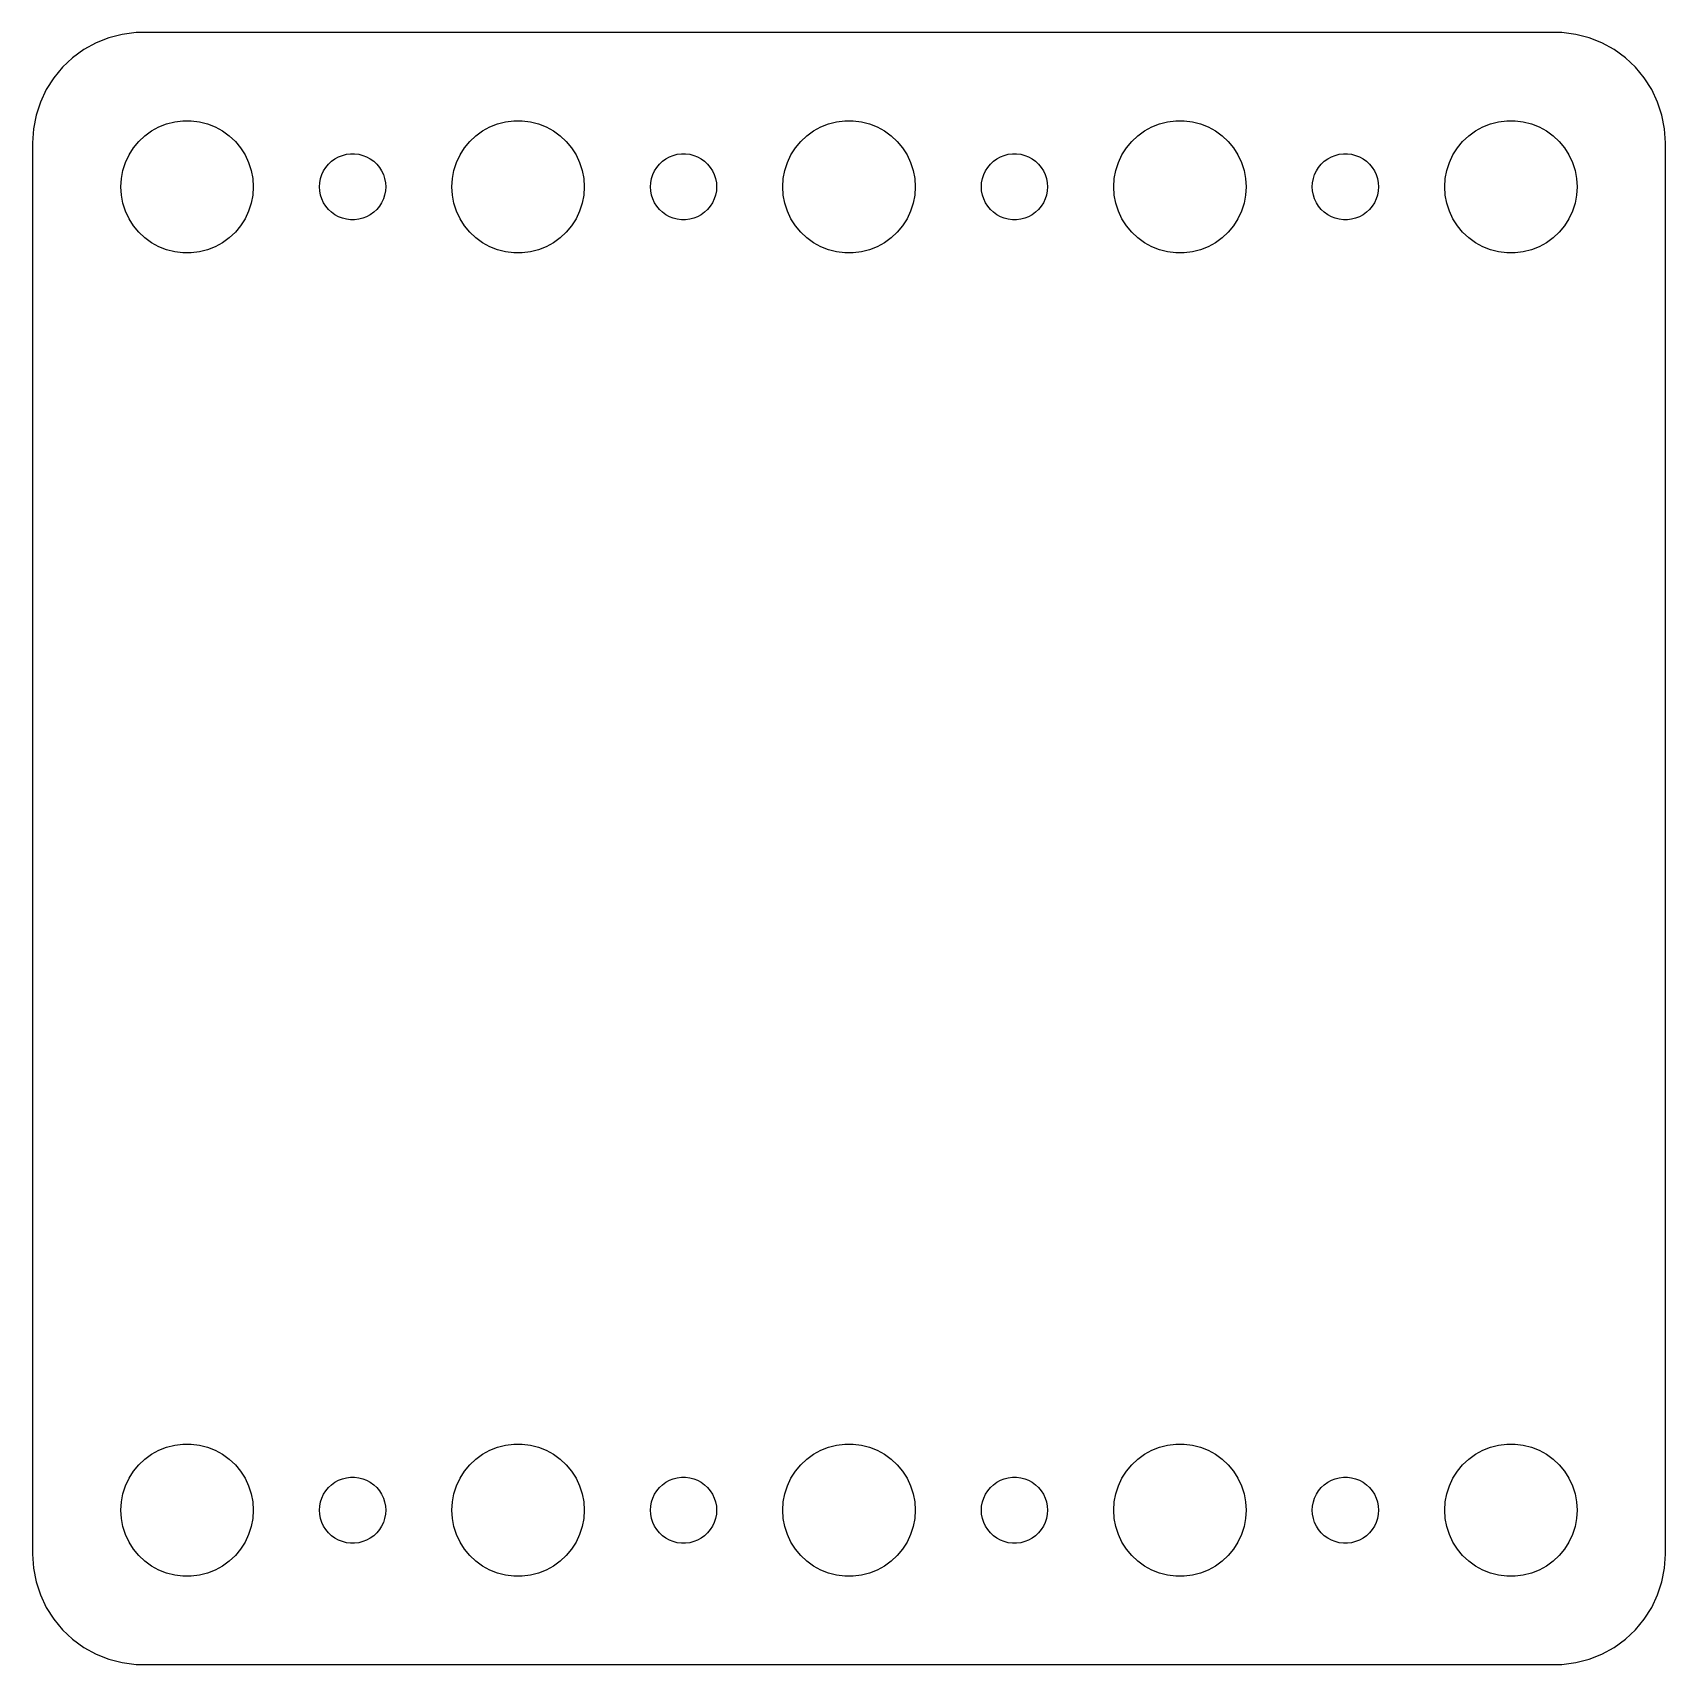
# Model space of a CAD drawing. Header units: metres. Extents: x -37 to 127, y -37 to 121.
# Drawn here: x -37 to 37, y -37 to 37 of the extents above; entities that cross this region are included whole.
import ezdxf

# ---------------------------------------------------------------- set-up
doc = ezdxf.new("R2010")
doc.units = ezdxf.units.M

msp = doc.modelspace()

# ---------------------------------------------------------------- linework, layer by layer
for p, q in [((-34.1289, 36.5241), (-34.6791, 36.2216)), ((-33.5451, 36.7553), (-34.1289, 36.5241)), ((-32.9369, 36.9114), (-33.5451, 36.7553)), ((-32.3139, 36.9901), (-32.9369, 36.9114)), ((32.3139, 36.9901), (-32.3139, 36.9901)), ((32.9369, 36.9114), (32.3139, 36.9901)), ((33.5451, 36.7553), (32.9369, 36.9114)), ((34.1289, 36.5241), (33.5451, 36.7553)), ((34.6791, 36.2216), (34.1289, 36.5241)), ((-35.1871, 35.8526), (-35.6448, 35.4227)), ((-34.6791, 36.2216), (-35.1871, 35.8526)), ((35.1871, 35.8526), (34.6791, 36.2216)), ((35.6448, 35.4227), (35.1871, 35.8526)), ((-36.0451, 34.9389), (-36.3815, 34.4088)), ((-35.6448, 35.4227), (-36.0451, 34.9389)), ((36.0451, 34.9389), (35.6448, 35.4227)), ((36.3815, 34.4088), (36.0451, 34.9389)), ((-36.3815, 34.4088), (-36.6489, 33.8406)), ((36.6489, 33.8406), (36.3815, 34.4088)), ((-36.6489, 33.8406), (-36.8429, 33.2434)), ((36.8429, 33.2434), (36.6489, 33.8406)), ((-36.9606, 32.6267), (-37, 32)), ((-36.8429, 33.2434), (-36.9606, 32.6267)), ((-31.6075, 32.533), (-31.2773, 32.7145)), ((-31.2773, 32.7145), (-30.927, 32.8532)), ((-30.927, 32.8532), (-30.5621, 32.9469)), ((-30.5621, 32.9469), (-30.1884, 32.9941)), ((-30.1884, 32.9941), (-29.8116, 32.9941)), ((-29.8116, 32.9941), (-29.4379, 32.9469)), ((-29.4379, 32.9469), (-29.0729, 32.8532)), ((-29.0729, 32.8532), (-28.7227, 32.7145)), ((-28.7227, 32.7145), (-28.3925, 32.533)), ((-16.6075, 32.533), (-16.2773, 32.7145)), ((-16.2773, 32.7145), (-15.927, 32.8532)), ((-15.927, 32.8532), (-15.5621, 32.9469)), ((-15.5621, 32.9469), (-15.1884, 32.9941)), ((-15.1884, 32.9941), (-14.8116, 32.9941)), ((-14.8116, 32.9941), (-14.4379, 32.9469)), ((-14.4379, 32.9469), (-14.0729, 32.8532)), ((-14.0729, 32.8532), (-13.7227, 32.7145)), ((-13.7227, 32.7145), (-13.3925, 32.533)), ((-1.60747, 32.533), (-1.27733, 32.7145)), ((-1.27733, 32.7145), (-0.92705, 32.8532)), ((-0.92705, 32.8532), (-0.56213, 32.9469)), ((-0.56213, 32.9469), (-0.18837, 32.9941)), ((-0.18837, 32.9941), (0.18837, 32.9941)), ((0.18837, 32.9941), (0.56213, 32.9469)), ((0.56213, 32.9469), (0.92705, 32.8532)), ((0.92705, 32.8532), (1.27733, 32.7145)), ((1.27733, 32.7145), (1.60747, 32.533)), ((13.3925, 32.533), (13.7227, 32.7145)), ((13.7227, 32.7145), (14.0729, 32.8532)), ((14.0729, 32.8532), (14.4379, 32.9469)), ((14.4379, 32.9469), (14.8116, 32.9941)), ((14.8116, 32.9941), (15.1884, 32.9941)), ((15.1884, 32.9941), (15.5621, 32.9469)), ((15.5621, 32.9469), (15.927, 32.8532)), ((15.927, 32.8532), (16.2773, 32.7145)), ((16.2773, 32.7145), (16.6075, 32.533)), ((28.3925, 32.533), (28.7227, 32.7145)), ((28.7227, 32.7145), (29.0729, 32.8532)), ((29.0729, 32.8532), (29.4379, 32.9469)), ((29.4379, 32.9469), (29.8116, 32.9941)), ((29.8116, 32.9941), (30.1884, 32.9941)), ((30.1884, 32.9941), (30.5621, 32.9469)), ((30.5621, 32.9469), (30.927, 32.8532)), ((30.927, 32.8532), (31.2773, 32.7145)), ((31.2773, 32.7145), (31.6075, 32.533)), ((36.9606, 32.6267), (36.8429, 33.2434)), ((37, 32), (36.9606, 32.6267)), ((-37, 32), (-37, -32)), ((-32.427, 31.7634), (-32.1869, 32.0536)), ((-32.1869, 32.0536), (-31.9123, 32.3115)), ((-31.9123, 32.3115), (-31.6075, 32.533)), ((-28.3925, 32.533), (-28.0877, 32.3115)), ((-28.0877, 32.3115), (-27.8131, 32.0536)), ((-27.8131, 32.0536), (-27.5729, 31.7634)), ((-17.427, 31.7634), (-17.1869, 32.0536)), ((-17.1869, 32.0536), (-16.9123, 32.3115)), ((-16.9123, 32.3115), (-16.6075, 32.533)), ((-13.3925, 32.533), (-13.0877, 32.3115)), ((-13.0877, 32.3115), (-12.8131, 32.0536)), ((-12.8131, 32.0536), (-12.5729, 31.7634)), ((-2.42705, 31.7634), (-2.1869, 32.0536)), ((-2.1869, 32.0536), (-1.91226, 32.3115)), ((-1.91226, 32.3115), (-1.60747, 32.533)), ((1.60747, 32.533), (1.91226, 32.3115)), ((1.91226, 32.3115), (2.1869, 32.0536)), ((2.1869, 32.0536), (2.42705, 31.7634)), ((12.5729, 31.7634), (12.8131, 32.0536)), ((12.8131, 32.0536), (13.0877, 32.3115)), ((13.0877, 32.3115), (13.3925, 32.533)), ((16.6075, 32.533), (16.9123, 32.3115)), ((16.9123, 32.3115), (17.1869, 32.0536)), ((17.1869, 32.0536), (17.427, 31.7634)), ((27.5729, 31.7634), (27.8131, 32.0536)), ((27.8131, 32.0536), (28.0877, 32.3115)), ((28.0877, 32.3115), (28.3925, 32.533)), ((31.6075, 32.533), (31.9123, 32.3115)), ((31.9123, 32.3115), (32.1869, 32.0536)), ((32.1869, 32.0536), (32.427, 31.7634)), ((37, -32), (37, 32)), ((-32.9057, 30.7461), (-32.7893, 31.1044)), ((-32.7893, 31.1044), (-32.6289, 31.4453)), ((-32.6289, 31.4453), (-32.427, 31.7634)), ((-27.5729, 31.7634), (-27.3711, 31.4453)), ((-27.3711, 31.4453), (-27.2107, 31.1044)), ((-27.2107, 31.1044), (-27.0942, 30.7461)), ((-23.5934, 31.0268), (-23.4561, 31.1558)), ((-23.4561, 31.1558), (-23.3037, 31.2665)), ((-23.3037, 31.2665), (-23.1387, 31.3572)), ((-23.1387, 31.3572), (-22.9635, 31.4266)), ((-22.9635, 31.4266), (-22.7811, 31.4734)), ((-22.7811, 31.4734), (-22.5942, 31.497)), ((-22.5942, 31.497), (-22.4058, 31.497)), ((-22.4058, 31.497), (-22.2189, 31.4734)), ((-22.2189, 31.4734), (-22.0365, 31.4266)), ((-22.0365, 31.4266), (-21.8613, 31.3572)), ((-21.8613, 31.3572), (-21.6963, 31.2665)), ((-21.6963, 31.2665), (-21.5439, 31.1558)), ((-21.5439, 31.1558), (-21.4065, 31.0268)), ((-17.9057, 30.7461), (-17.7893, 31.1044)), ((-17.7893, 31.1044), (-17.6289, 31.4453)), ((-17.6289, 31.4453), (-17.427, 31.7634)), ((-12.5729, 31.7634), (-12.3711, 31.4453)), ((-12.3711, 31.4453), (-12.2107, 31.1044)), ((-12.2107, 31.1044), (-12.0942, 30.7461)), ((-8.59344, 31.0268), (-8.45613, 31.1558)), ((-8.45613, 31.1558), (-8.30373, 31.2665)), ((-8.30373, 31.2665), (-8.13866, 31.3572)), ((-8.13866, 31.3572), (-7.96352, 31.4266)), ((-7.96352, 31.4266), (-7.78107, 31.4734)), ((-7.78107, 31.4734), (-7.59418, 31.497)), ((-7.59418, 31.497), (-7.40581, 31.497)), ((-7.40581, 31.497), (-7.21892, 31.4734)), ((-7.21892, 31.4734), (-7.03647, 31.4266)), ((-7.03647, 31.4266), (-6.86133, 31.3572)), ((-6.86133, 31.3572), (-6.69626, 31.2665)), ((-6.69626, 31.2665), (-6.54385, 31.1558)), ((-6.54385, 31.1558), (-6.40654, 31.0268)), ((-2.90575, 30.7461), (-2.78932, 31.1044)), ((-2.78932, 31.1044), (-2.62891, 31.4453)), ((-2.62891, 31.4453), (-2.42705, 31.7634)), ((2.42705, 31.7634), (2.62891, 31.4453)), ((2.62891, 31.4453), (2.78932, 31.1044)), ((2.78932, 31.1044), (2.90575, 30.7461)), ((6.40654, 31.0268), (6.54385, 31.1558)), ((6.54385, 31.1558), (6.69626, 31.2665)), ((6.69626, 31.2665), (6.86133, 31.3572)), ((6.86133, 31.3572), (7.03647, 31.4266)), ((7.03647, 31.4266), (7.21892, 31.4734)), ((7.21892, 31.4734), (7.40581, 31.497)), ((7.40581, 31.497), (7.59418, 31.497)), ((7.59418, 31.497), (7.78107, 31.4734)), ((7.78107, 31.4734), (7.96352, 31.4266)), ((7.96352, 31.4266), (8.13866, 31.3572)), ((8.13866, 31.3572), (8.30373, 31.2665)), ((8.30373, 31.2665), (8.45613, 31.1558)), ((8.45613, 31.1558), (8.59344, 31.0268)), ((12.0942, 30.7461), (12.2107, 31.1044)), ((12.2107, 31.1044), (12.3711, 31.4453)), ((12.3711, 31.4453), (12.5729, 31.7634)), ((17.427, 31.7634), (17.6289, 31.4453)), ((17.6289, 31.4453), (17.7893, 31.1044)), ((17.7893, 31.1044), (17.9057, 30.7461)), ((21.4065, 31.0268), (21.5439, 31.1558)), ((21.5439, 31.1558), (21.6963, 31.2665)), ((21.6963, 31.2665), (21.8613, 31.3572)), ((21.8613, 31.3572), (22.0365, 31.4266)), ((22.0365, 31.4266), (22.2189, 31.4734)), ((22.2189, 31.4734), (22.4058, 31.497)), ((22.4058, 31.497), (22.5942, 31.497)), ((22.5942, 31.497), (22.7811, 31.4734)), ((22.7811, 31.4734), (22.9635, 31.4266)), ((22.9635, 31.4266), (23.1387, 31.3572)), ((23.1387, 31.3572), (23.3037, 31.2665)), ((23.3037, 31.2665), (23.4561, 31.1558)), ((23.4561, 31.1558), (23.5934, 31.0268)), ((27.0942, 30.7461), (27.2107, 31.1044)), ((27.2107, 31.1044), (27.3711, 31.4453)), ((27.3711, 31.4453), (27.5729, 31.7634)), ((32.427, 31.7634), (32.6289, 31.4453)), ((32.6289, 31.4453), (32.7893, 31.1044)), ((32.7893, 31.1044), (32.9057, 30.7461)), ((-33, 30), (-32.9763, 30.376)), ((-32.9763, 30.376), (-32.9057, 30.7461)), ((-27.0942, 30.7461), (-27.0237, 30.376)), ((-27.0237, 30.376), (-27, 30)), ((-23.9882, 30.188), (-23.9529, 30.373)), ((-23.9529, 30.373), (-23.8947, 30.5522)), ((-23.8947, 30.5522), (-23.8145, 30.7226)), ((-23.8145, 30.7226), (-23.7135, 30.8817)), ((-23.7135, 30.8817), (-23.5934, 31.0268)), ((-21.4065, 31.0268), (-21.2865, 30.8817)), ((-21.2865, 30.8817), (-21.1855, 30.7226)), ((-21.1855, 30.7226), (-21.1053, 30.5522)), ((-21.1053, 30.5522), (-21.0471, 30.373)), ((-21.0471, 30.373), (-21.0118, 30.188)), ((-18, 30), (-17.9763, 30.376)), ((-17.9763, 30.376), (-17.9057, 30.7461)), ((-12.0942, 30.7461), (-12.0237, 30.376)), ((-12.0237, 30.376), (-12, 30)), ((-8.98816, 30.188), (-8.95287, 30.373)), ((-8.95287, 30.373), (-8.89465, 30.5522)), ((-8.89465, 30.5522), (-8.81445, 30.7226)), ((-8.81445, 30.7226), (-8.71352, 30.8817)), ((-8.71352, 30.8817), (-8.59344, 31.0268)), ((-6.40654, 31.0268), (-6.28647, 30.8817)), ((-6.28647, 30.8817), (-6.18553, 30.7226)), ((-6.18553, 30.7226), (-6.10533, 30.5522)), ((-6.10533, 30.5522), (-6.04712, 30.373)), ((-6.04712, 30.373), (-6.01183, 30.188)), ((-3, 30), (-2.97633, 30.376)), ((-2.97633, 30.376), (-2.90575, 30.7461)), ((2.90575, 30.7461), (2.97633, 30.376)), ((2.97633, 30.376), (3, 30)), ((6.01183, 30.188), (6.04712, 30.373)), ((6.04712, 30.373), (6.10533, 30.5522)), ((6.10533, 30.5522), (6.18553, 30.7226)), ((6.18553, 30.7226), (6.28647, 30.8817)), ((6.28647, 30.8817), (6.40654, 31.0268)), ((8.59344, 31.0268), (8.71352, 30.8817)), ((8.71352, 30.8817), (8.81445, 30.7226)), ((8.81445, 30.7226), (8.89465, 30.5522)), ((8.89465, 30.5522), (8.95287, 30.373)), ((8.95287, 30.373), (8.98816, 30.188)), ((12, 30), (12.0237, 30.376)), ((12.0237, 30.376), (12.0942, 30.7461)), ((17.9057, 30.7461), (17.9763, 30.376)), ((17.9763, 30.376), (18, 30)), ((21.0118, 30.188), (21.0471, 30.373)), ((21.0471, 30.373), (21.1053, 30.5522)), ((21.1053, 30.5522), (21.1855, 30.7226)), ((21.1855, 30.7226), (21.2865, 30.8817)), ((21.2865, 30.8817), (21.4065, 31.0268)), ((23.5934, 31.0268), (23.7135, 30.8817)), ((23.7135, 30.8817), (23.8145, 30.7226)), ((23.8145, 30.7226), (23.8947, 30.5522)), ((23.8947, 30.5522), (23.9529, 30.373)), ((23.9529, 30.373), (23.9882, 30.188)), ((27, 30), (27.0237, 30.376)), ((27.0237, 30.376), (27.0942, 30.7461)), ((32.9057, 30.7461), (32.9763, 30.376)), ((32.9763, 30.376), (33, 30)), ((-32.9763, 29.624), (-33, 30)), ((-32.9057, 29.2539), (-32.9763, 29.624)), ((-27.0237, 29.624), (-27.0942, 29.2539)), ((-27, 30), (-27.0237, 29.624)), ((-24, 30), (-23.9882, 30.188)), ((-23.9882, 29.812), (-24, 30)), ((-23.9529, 29.627), (-23.9882, 29.812)), ((-23.8947, 29.4478), (-23.9529, 29.627)), ((-21.0471, 29.627), (-21.1053, 29.4478)), ((-21.0118, 29.812), (-21.0471, 29.627)), ((-21.0118, 30.188), (-21, 30)), ((-21, 30), (-21.0118, 29.812)), ((-17.9763, 29.624), (-18, 30)), ((-17.9057, 29.2539), (-17.9763, 29.624)), ((-12.0237, 29.624), (-12.0942, 29.2539)), ((-12, 30), (-12.0237, 29.624)), ((-9, 30), (-8.98816, 30.188)), ((-8.98816, 29.812), (-9, 30)), ((-8.95287, 29.627), (-8.98816, 29.812)), ((-8.89465, 29.4478), (-8.95287, 29.627)), ((-6.04712, 29.627), (-6.10533, 29.4478)), ((-6.01183, 29.812), (-6.04712, 29.627)), ((-6.01183, 30.188), (-6, 30)), ((-6, 30), (-6.01183, 29.812)), ((-2.97633, 29.624), (-3, 30)), ((-2.90575, 29.2539), (-2.97633, 29.624)), ((2.97633, 29.624), (2.90575, 29.2539)), ((3, 30), (2.97633, 29.624)), ((6, 30), (6.01183, 30.188)), ((6.01183, 29.812), (6, 30)), ((6.04712, 29.627), (6.01183, 29.812)), ((6.10533, 29.4478), (6.04712, 29.627)), ((8.95287, 29.627), (8.89465, 29.4478)), ((8.98816, 29.812), (8.95287, 29.627)), ((8.98816, 30.188), (9, 30)), ((9, 30), (8.98816, 29.812)), ((12.0237, 29.624), (12, 30)), ((12.0942, 29.2539), (12.0237, 29.624)), ((17.9763, 29.624), (17.9057, 29.2539)), ((18, 30), (17.9763, 29.624)), ((21, 30), (21.0118, 30.188)), ((21.0118, 29.812), (21, 30)), ((21.0471, 29.627), (21.0118, 29.812)), ((21.1053, 29.4478), (21.0471, 29.627)), ((23.9529, 29.627), (23.8947, 29.4478)), ((23.9882, 29.812), (23.9529, 29.627)), ((23.9882, 30.188), (24, 30)), ((24, 30), (23.9882, 29.812)), ((27.0237, 29.624), (27, 30)), ((27.0942, 29.2539), (27.0237, 29.624)), ((32.9763, 29.624), (32.9057, 29.2539)), ((33, 30), (32.9763, 29.624)), ((-32.7893, 28.8956), (-32.9057, 29.2539)), ((-32.6289, 28.5547), (-32.7893, 28.8956)), ((-27.2107, 28.8956), (-27.3711, 28.5547)), ((-27.0942, 29.2539), (-27.2107, 28.8956)), ((-23.8145, 29.2774), (-23.8947, 29.4478)), ((-23.7135, 29.1183), (-23.8145, 29.2774)), ((-23.5934, 28.9732), (-23.7135, 29.1183)), ((-23.4561, 28.8442), (-23.5934, 28.9732)), ((-21.4065, 28.9732), (-21.5439, 28.8442)), ((-21.2865, 29.1183), (-21.4065, 28.9732)), ((-21.1855, 29.2774), (-21.2865, 29.1183)), ((-21.1053, 29.4478), (-21.1855, 29.2774)), ((-17.7893, 28.8956), (-17.9057, 29.2539)), ((-17.6289, 28.5547), (-17.7893, 28.8956)), ((-12.2107, 28.8956), (-12.3711, 28.5547)), ((-12.0942, 29.2539), (-12.2107, 28.8956)), ((-8.81445, 29.2774), (-8.89465, 29.4478)), ((-8.71352, 29.1183), (-8.81445, 29.2774)), ((-8.59344, 28.9732), (-8.71352, 29.1183)), ((-8.45613, 28.8442), (-8.59344, 28.9732)), ((-6.40654, 28.9732), (-6.54385, 28.8442)), ((-6.28647, 29.1183), (-6.40654, 28.9732)), ((-6.18553, 29.2774), (-6.28647, 29.1183)), ((-6.10533, 29.4478), (-6.18553, 29.2774)), ((-2.78932, 28.8956), (-2.90575, 29.2539)), ((-2.62891, 28.5547), (-2.78932, 28.8956)), ((2.78932, 28.8956), (2.62891, 28.5547)), ((2.90575, 29.2539), (2.78932, 28.8956)), ((6.18553, 29.2774), (6.10533, 29.4478)), ((6.28647, 29.1183), (6.18553, 29.2774)), ((6.40654, 28.9732), (6.28647, 29.1183)), ((6.54385, 28.8442), (6.40654, 28.9732)), ((8.59344, 28.9732), (8.45613, 28.8442)), ((8.71352, 29.1183), (8.59344, 28.9732)), ((8.81445, 29.2774), (8.71352, 29.1183)), ((8.89465, 29.4478), (8.81445, 29.2774)), ((12.2107, 28.8956), (12.0942, 29.2539)), ((12.3711, 28.5547), (12.2107, 28.8956)), ((17.7893, 28.8956), (17.6289, 28.5547)), ((17.9057, 29.2539), (17.7893, 28.8956)), ((21.1855, 29.2774), (21.1053, 29.4478)), ((21.2865, 29.1183), (21.1855, 29.2774)), ((21.4065, 28.9732), (21.2865, 29.1183)), ((21.5439, 28.8442), (21.4065, 28.9732)), ((23.5934, 28.9732), (23.4561, 28.8442)), ((23.7135, 29.1183), (23.5934, 28.9732)), ((23.8145, 29.2774), (23.7135, 29.1183)), ((23.8947, 29.4478), (23.8145, 29.2774)), ((27.2107, 28.8956), (27.0942, 29.2539)), ((27.3711, 28.5547), (27.2107, 28.8956)), ((32.7893, 28.8956), (32.6289, 28.5547)), ((32.9057, 29.2539), (32.7893, 28.8956)), ((-32.427, 28.2366), (-32.6289, 28.5547)), ((-32.1869, 27.9464), (-32.427, 28.2366)), ((-27.5729, 28.2366), (-27.8131, 27.9464)), ((-27.3711, 28.5547), (-27.5729, 28.2366)), ((-23.3037, 28.7335), (-23.4561, 28.8442)), ((-23.1387, 28.6427), (-23.3037, 28.7335)), ((-22.9635, 28.5734), (-23.1387, 28.6427)), ((-22.7811, 28.5266), (-22.9635, 28.5734)), ((-22.5942, 28.503), (-22.7811, 28.5266)), ((-22.4058, 28.503), (-22.5942, 28.503)), ((-22.2189, 28.5266), (-22.4058, 28.503)), ((-22.0365, 28.5734), (-22.2189, 28.5266)), ((-21.8613, 28.6427), (-22.0365, 28.5734)), ((-21.6963, 28.7335), (-21.8613, 28.6427)), ((-21.5439, 28.8442), (-21.6963, 28.7335)), ((-17.427, 28.2366), (-17.6289, 28.5547)), ((-17.1869, 27.9464), (-17.427, 28.2366)), ((-12.5729, 28.2366), (-12.8131, 27.9464)), ((-12.3711, 28.5547), (-12.5729, 28.2366)), ((-8.30373, 28.7335), (-8.45613, 28.8442)), ((-8.13866, 28.6427), (-8.30373, 28.7335)), ((-7.96352, 28.5734), (-8.13866, 28.6427)), ((-7.78107, 28.5266), (-7.96352, 28.5734)), ((-7.59418, 28.503), (-7.78107, 28.5266)), ((-7.40581, 28.503), (-7.59418, 28.503)), ((-7.21892, 28.5266), (-7.40581, 28.503)), ((-7.03647, 28.5734), (-7.21892, 28.5266)), ((-6.86133, 28.6427), (-7.03647, 28.5734)), ((-6.69626, 28.7335), (-6.86133, 28.6427)), ((-6.54385, 28.8442), (-6.69626, 28.7335)), ((-2.42705, 28.2366), (-2.62891, 28.5547)), ((-2.1869, 27.9464), (-2.42705, 28.2366)), ((2.42705, 28.2366), (2.1869, 27.9464)), ((2.62891, 28.5547), (2.42705, 28.2366)), ((6.69626, 28.7335), (6.54385, 28.8442)), ((6.86133, 28.6427), (6.69626, 28.7335)), ((7.03647, 28.5734), (6.86133, 28.6427)), ((7.21892, 28.5266), (7.03647, 28.5734)), ((7.40581, 28.503), (7.21892, 28.5266)), ((7.59418, 28.503), (7.40581, 28.503)), ((7.78107, 28.5266), (7.59418, 28.503)), ((7.96352, 28.5734), (7.78107, 28.5266)), ((8.13866, 28.6427), (7.96352, 28.5734)), ((8.30373, 28.7335), (8.13866, 28.6427)), ((8.45613, 28.8442), (8.30373, 28.7335)), ((12.5729, 28.2366), (12.3711, 28.5547)), ((12.8131, 27.9464), (12.5729, 28.2366)), ((17.427, 28.2366), (17.1869, 27.9464)), ((17.6289, 28.5547), (17.427, 28.2366)), ((21.6963, 28.7335), (21.5439, 28.8442)), ((21.8613, 28.6427), (21.6963, 28.7335)), ((22.0365, 28.5734), (21.8613, 28.6427)), ((22.2189, 28.5266), (22.0365, 28.5734)), ((22.4058, 28.503), (22.2189, 28.5266)), ((22.5942, 28.503), (22.4058, 28.503)), ((22.7811, 28.5266), (22.5942, 28.503)), ((22.9635, 28.5734), (22.7811, 28.5266)), ((23.1387, 28.6427), (22.9635, 28.5734)), ((23.3037, 28.7335), (23.1387, 28.6427)), ((23.4561, 28.8442), (23.3037, 28.7335)), ((27.5729, 28.2366), (27.3711, 28.5547)), ((27.8131, 27.9464), (27.5729, 28.2366)), ((32.427, 28.2366), (32.1869, 27.9464)), ((32.6289, 28.5547), (32.427, 28.2366)), ((-31.9123, 27.6884), (-32.1869, 27.9464)), ((-31.6075, 27.467), (-31.9123, 27.6884)), ((-31.2773, 27.2855), (-31.6075, 27.467)), ((-28.3925, 27.467), (-28.7227, 27.2855)), ((-28.0877, 27.6884), (-28.3925, 27.467)), ((-27.8131, 27.9464), (-28.0877, 27.6884)), ((-16.9123, 27.6884), (-17.1869, 27.9464)), ((-16.6075, 27.467), (-16.9123, 27.6884)), ((-16.2773, 27.2855), (-16.6075, 27.467)), ((-13.3925, 27.467), (-13.7227, 27.2855)), ((-13.0877, 27.6884), (-13.3925, 27.467)), ((-12.8131, 27.9464), (-13.0877, 27.6884)), ((-1.91226, 27.6884), (-2.1869, 27.9464)), ((-1.60747, 27.467), (-1.91226, 27.6884)), ((-1.27733, 27.2855), (-1.60747, 27.467)), ((1.60747, 27.467), (1.27733, 27.2855)), ((1.91226, 27.6884), (1.60747, 27.467)), ((2.1869, 27.9464), (1.91226, 27.6884)), ((13.0877, 27.6884), (12.8131, 27.9464)), ((13.3925, 27.467), (13.0877, 27.6884)), ((13.7227, 27.2855), (13.3925, 27.467)), ((16.6075, 27.467), (16.2773, 27.2855)), ((16.9123, 27.6884), (16.6075, 27.467)), ((17.1869, 27.9464), (16.9123, 27.6884)), ((28.0877, 27.6884), (27.8131, 27.9464)), ((28.3925, 27.467), (28.0877, 27.6884)), ((28.7227, 27.2855), (28.3925, 27.467)), ((31.6075, 27.467), (31.2773, 27.2855)), ((31.9123, 27.6884), (31.6075, 27.467)), ((32.1869, 27.9464), (31.9123, 27.6884)), ((-30.927, 27.1468), (-31.2773, 27.2855)), ((-30.5621, 27.0531), (-30.927, 27.1468)), ((-30.1884, 27.0059), (-30.5621, 27.0531)), ((-29.8116, 27.0059), (-30.1884, 27.0059)), ((-29.4379, 27.0531), (-29.8116, 27.0059)), ((-29.0729, 27.1468), (-29.4379, 27.0531)), ((-28.7227, 27.2855), (-29.0729, 27.1468)), ((-15.927, 27.1468), (-16.2773, 27.2855)), ((-15.5621, 27.0531), (-15.927, 27.1468)), ((-15.1884, 27.0059), (-15.5621, 27.0531)), ((-14.8116, 27.0059), (-15.1884, 27.0059)), ((-14.4379, 27.0531), (-14.8116, 27.0059)), ((-14.0729, 27.1468), (-14.4379, 27.0531)), ((-13.7227, 27.2855), (-14.0729, 27.1468)), ((-0.92705, 27.1468), (-1.27733, 27.2855)), ((-0.56213, 27.0531), (-0.92705, 27.1468)), ((-0.18837, 27.0059), (-0.56213, 27.0531)), ((0.18837, 27.0059), (-0.18837, 27.0059)), ((0.56213, 27.0531), (0.18837, 27.0059)), ((0.92705, 27.1468), (0.56213, 27.0531)), ((1.27733, 27.2855), (0.92705, 27.1468)), ((14.0729, 27.1468), (13.7227, 27.2855)), ((14.4379, 27.0531), (14.0729, 27.1468)), ((14.8116, 27.0059), (14.4379, 27.0531)), ((15.1884, 27.0059), (14.8116, 27.0059)), ((15.5621, 27.0531), (15.1884, 27.0059)), ((15.927, 27.1468), (15.5621, 27.0531)), ((16.2773, 27.2855), (15.927, 27.1468)), ((29.0729, 27.1468), (28.7227, 27.2855)), ((29.4379, 27.0531), (29.0729, 27.1468)), ((29.8116, 27.0059), (29.4379, 27.0531)), ((30.1884, 27.0059), (29.8116, 27.0059)), ((30.5621, 27.0531), (30.1884, 27.0059)), ((30.927, 27.1468), (30.5621, 27.0531)), ((31.2773, 27.2855), (30.927, 27.1468)), ((-31.6075, -27.467), (-31.2773, -27.2855)), ((-31.2773, -27.2855), (-30.927, -27.1468)), ((-30.927, -27.1468), (-30.5621, -27.0531)), ((-30.5621, -27.0531), (-30.1884, -27.0059)), ((-30.1884, -27.0059), (-29.8116, -27.0059)), ((-29.8116, -27.0059), (-29.4379, -27.0531)), ((-29.4379, -27.0531), (-29.0729, -27.1468)), ((-29.0729, -27.1468), (-28.7227, -27.2855)), ((-28.7227, -27.2855), (-28.3925, -27.467)), ((-16.6075, -27.467), (-16.2773, -27.2855)), ((-16.2773, -27.2855), (-15.927, -27.1468)), ((-15.927, -27.1468), (-15.5621, -27.0531)), ((-15.5621, -27.0531), (-15.1884, -27.0059)), ((-15.1884, -27.0059), (-14.8116, -27.0059)), ((-14.8116, -27.0059), (-14.4379, -27.0531)), ((-14.4379, -27.0531), (-14.0729, -27.1468)), ((-14.0729, -27.1468), (-13.7227, -27.2855)), ((-13.7227, -27.2855), (-13.3925, -27.467)), ((-1.60747, -27.467), (-1.27733, -27.2855)), ((-1.27733, -27.2855), (-0.92705, -27.1468)), ((-0.92705, -27.1468), (-0.56213, -27.0531)), ((-0.56213, -27.0531), (-0.18837, -27.0059)), ((-0.18837, -27.0059), (0.18837, -27.0059)), ((0.18837, -27.0059), (0.56213, -27.0531)), ((0.56213, -27.0531), (0.92705, -27.1468)), ((0.92705, -27.1468), (1.27733, -27.2855)), ((1.27733, -27.2855), (1.60747, -27.467)), ((13.3925, -27.467), (13.7227, -27.2855)), ((13.7227, -27.2855), (14.0729, -27.1468)), ((14.0729, -27.1468), (14.4379, -27.0531)), ((14.4379, -27.0531), (14.8116, -27.0059)), ((14.8116, -27.0059), (15.1884, -27.0059)), ((15.1884, -27.0059), (15.5621, -27.0531)), ((15.5621, -27.0531), (15.927, -27.1468)), ((15.927, -27.1468), (16.2773, -27.2855)), ((16.2773, -27.2855), (16.6075, -27.467)), ((28.3925, -27.467), (28.7227, -27.2855)), ((28.7227, -27.2855), (29.0729, -27.1468)), ((29.0729, -27.1468), (29.4379, -27.0531)), ((29.4379, -27.0531), (29.8116, -27.0059)), ((29.8116, -27.0059), (30.1884, -27.0059)), ((30.1884, -27.0059), (30.5621, -27.0531)), ((30.5621, -27.0531), (30.927, -27.1468)), ((30.927, -27.1468), (31.2773, -27.2855)), ((31.2773, -27.2855), (31.6075, -27.467)), ((-32.427, -28.2366), (-32.1869, -27.9464)), ((-32.1869, -27.9464), (-31.9123, -27.6884)), ((-31.9123, -27.6884), (-31.6075, -27.467)), ((-28.3925, -27.467), (-28.0877, -27.6884)), ((-28.0877, -27.6884), (-27.8131, -27.9464)), ((-27.8131, -27.9464), (-27.5729, -28.2366)), ((-17.427, -28.2366), (-17.1869, -27.9464)), ((-17.1869, -27.9464), (-16.9123, -27.6884)), ((-16.9123, -27.6884), (-16.6075, -27.467)), ((-13.3925, -27.467), (-13.0877, -27.6884)), ((-13.0877, -27.6884), (-12.8131, -27.9464)), ((-12.8131, -27.9464), (-12.5729, -28.2366)), ((-2.42705, -28.2366), (-2.1869, -27.9464)), ((-2.1869, -27.9464), (-1.91226, -27.6884)), ((-1.91226, -27.6884), (-1.60747, -27.467)), ((1.60747, -27.467), (1.91226, -27.6884)), ((1.91226, -27.6884), (2.1869, -27.9464)), ((2.1869, -27.9464), (2.42705, -28.2366)), ((12.5729, -28.2366), (12.8131, -27.9464)), ((12.8131, -27.9464), (13.0877, -27.6884)), ((13.0877, -27.6884), (13.3925, -27.467)), ((16.6075, -27.467), (16.9123, -27.6884)), ((16.9123, -27.6884), (17.1869, -27.9464)), ((17.1869, -27.9464), (17.427, -28.2366)), ((27.5729, -28.2366), (27.8131, -27.9464)), ((27.8131, -27.9464), (28.0877, -27.6884)), ((28.0877, -27.6884), (28.3925, -27.467)), ((31.6075, -27.467), (31.9123, -27.6884)), ((31.9123, -27.6884), (32.1869, -27.9464)), ((32.1869, -27.9464), (32.427, -28.2366)), ((-32.7893, -28.8956), (-32.6289, -28.5547)), ((-32.6289, -28.5547), (-32.427, -28.2366)), ((-27.5729, -28.2366), (-27.3711, -28.5547)), ((-27.3711, -28.5547), (-27.2107, -28.8956)), ((-23.5934, -28.9732), (-23.4561, -28.8442)), ((-23.4561, -28.8442), (-23.3037, -28.7335)), ((-23.3037, -28.7335), (-23.1387, -28.6427)), ((-23.1387, -28.6427), (-22.9635, -28.5734)), ((-22.9635, -28.5734), (-22.7811, -28.5266)), ((-22.7811, -28.5266), (-22.5942, -28.503)), ((-22.5942, -28.503), (-22.4058, -28.503)), ((-22.4058, -28.503), (-22.2189, -28.5266)), ((-22.2189, -28.5266), (-22.0365, -28.5734)), ((-22.0365, -28.5734), (-21.8613, -28.6427)), ((-21.8613, -28.6427), (-21.6963, -28.7335)), ((-21.6963, -28.7335), (-21.5439, -28.8442)), ((-21.5439, -28.8442), (-21.4065, -28.9732)), ((-17.7893, -28.8956), (-17.6289, -28.5547)), ((-17.6289, -28.5547), (-17.427, -28.2366)), ((-12.5729, -28.2366), (-12.3711, -28.5547)), ((-12.3711, -28.5547), (-12.2107, -28.8956)), ((-8.59344, -28.9732), (-8.45613, -28.8442)), ((-8.45613, -28.8442), (-8.30373, -28.7335)), ((-8.30373, -28.7335), (-8.13866, -28.6427)), ((-8.13866, -28.6427), (-7.96352, -28.5734)), ((-7.96352, -28.5734), (-7.78107, -28.5266)), ((-7.78107, -28.5266), (-7.59418, -28.503)), ((-7.59418, -28.503), (-7.40581, -28.503)), ((-7.40581, -28.503), (-7.21892, -28.5266)), ((-7.21892, -28.5266), (-7.03647, -28.5734)), ((-7.03647, -28.5734), (-6.86133, -28.6427)), ((-6.86133, -28.6427), (-6.69626, -28.7335)), ((-6.69626, -28.7335), (-6.54385, -28.8442)), ((-6.54385, -28.8442), (-6.40654, -28.9732)), ((-2.78932, -28.8956), (-2.62891, -28.5547)), ((-2.62891, -28.5547), (-2.42705, -28.2366)), ((2.42705, -28.2366), (2.62891, -28.5547)), ((2.62891, -28.5547), (2.78932, -28.8956)), ((6.40654, -28.9732), (6.54385, -28.8442)), ((6.54385, -28.8442), (6.69626, -28.7335)), ((6.69626, -28.7335), (6.86133, -28.6427)), ((6.86133, -28.6427), (7.03647, -28.5734)), ((7.03647, -28.5734), (7.21892, -28.5266)), ((7.21892, -28.5266), (7.40581, -28.503)), ((7.40581, -28.503), (7.59418, -28.503)), ((7.59418, -28.503), (7.78107, -28.5266)), ((7.78107, -28.5266), (7.96352, -28.5734)), ((7.96352, -28.5734), (8.13866, -28.6427)), ((8.13866, -28.6427), (8.30373, -28.7335)), ((8.30373, -28.7335), (8.45613, -28.8442)), ((8.45613, -28.8442), (8.59344, -28.9732)), ((12.2107, -28.8956), (12.3711, -28.5547)), ((12.3711, -28.5547), (12.5729, -28.2366)), ((17.427, -28.2366), (17.6289, -28.5547)), ((17.6289, -28.5547), (17.7893, -28.8956)), ((21.4065, -28.9732), (21.5439, -28.8442)), ((21.5439, -28.8442), (21.6963, -28.7335)), ((21.6963, -28.7335), (21.8613, -28.6427)), ((21.8613, -28.6427), (22.0365, -28.5734)), ((22.0365, -28.5734), (22.2189, -28.5266)), ((22.2189, -28.5266), (22.4058, -28.503)), ((22.4058, -28.503), (22.5942, -28.503)), ((22.5942, -28.503), (22.7811, -28.5266)), ((22.7811, -28.5266), (22.9635, -28.5734)), ((22.9635, -28.5734), (23.1387, -28.6427)), ((23.1387, -28.6427), (23.3037, -28.7335)), ((23.3037, -28.7335), (23.4561, -28.8442)), ((23.4561, -28.8442), (23.5934, -28.9732)), ((27.2107, -28.8956), (27.3711, -28.5547)), ((27.3711, -28.5547), (27.5729, -28.2366)), ((32.427, -28.2366), (32.6289, -28.5547)), ((32.6289, -28.5547), (32.7893, -28.8956)), ((-32.9763, -29.624), (-32.9057, -29.2539)), ((-32.9057, -29.2539), (-32.7893, -28.8956)), ((-27.2107, -28.8956), (-27.0942, -29.2539)), ((-27.0942, -29.2539), (-27.0237, -29.624)), ((-23.9529, -29.627), (-23.8947, -29.4478)), ((-23.8947, -29.4478), (-23.8145, -29.2774)), ((-23.8145, -29.2774), (-23.7135, -29.1183)), ((-23.7135, -29.1183), (-23.5934, -28.9732)), ((-21.4065, -28.9732), (-21.2865, -29.1183)), ((-21.2865, -29.1183), (-21.1855, -29.2774)), ((-21.1855, -29.2774), (-21.1053, -29.4478)), ((-21.1053, -29.4478), (-21.0471, -29.627)), ((-17.9763, -29.624), (-17.9057, -29.2539)), ((-17.9057, -29.2539), (-17.7893, -28.8956)), ((-12.2107, -28.8956), (-12.0942, -29.2539)), ((-12.0942, -29.2539), (-12.0237, -29.624)), ((-8.95287, -29.627), (-8.89465, -29.4478)), ((-8.89465, -29.4478), (-8.81445, -29.2774)), ((-8.81445, -29.2774), (-8.71352, -29.1183)), ((-8.71352, -29.1183), (-8.59344, -28.9732)), ((-6.40654, -28.9732), (-6.28647, -29.1183)), ((-6.28647, -29.1183), (-6.18553, -29.2774)), ((-6.18553, -29.2774), (-6.10533, -29.4478)), ((-6.10533, -29.4478), (-6.04712, -29.627)), ((-2.97633, -29.624), (-2.90575, -29.2539)), ((-2.90575, -29.2539), (-2.78932, -28.8956)), ((2.78932, -28.8956), (2.90575, -29.2539)), ((2.90575, -29.2539), (2.97633, -29.624)), ((6.04712, -29.627), (6.10533, -29.4478)), ((6.10533, -29.4478), (6.18553, -29.2774)), ((6.18553, -29.2774), (6.28647, -29.1183)), ((6.28647, -29.1183), (6.40654, -28.9732)), ((8.59344, -28.9732), (8.71352, -29.1183)), ((8.71352, -29.1183), (8.81445, -29.2774)), ((8.81445, -29.2774), (8.89465, -29.4478)), ((8.89465, -29.4478), (8.95287, -29.627)), ((12.0237, -29.624), (12.0942, -29.2539)), ((12.0942, -29.2539), (12.2107, -28.8956)), ((17.7893, -28.8956), (17.9057, -29.2539)), ((17.9057, -29.2539), (17.9763, -29.624)), ((21.0471, -29.627), (21.1053, -29.4478)), ((21.1053, -29.4478), (21.1855, -29.2774)), ((21.1855, -29.2774), (21.2865, -29.1183)), ((21.2865, -29.1183), (21.4065, -28.9732)), ((23.5934, -28.9732), (23.7135, -29.1183)), ((23.7135, -29.1183), (23.8145, -29.2774)), ((23.8145, -29.2774), (23.8947, -29.4478)), ((23.8947, -29.4478), (23.9529, -29.627)), ((27.0237, -29.624), (27.0942, -29.2539)), ((27.0942, -29.2539), (27.2107, -28.8956)), ((32.7893, -28.8956), (32.9057, -29.2539)), ((32.9057, -29.2539), (32.9763, -29.624)), ((-33, -30), (-32.9763, -29.624)), ((-32.9763, -30.376), (-33, -30)), ((-27.0237, -29.624), (-27, -30)), ((-27, -30), (-27.0237, -30.376)), ((-24, -30), (-23.9882, -29.812)), ((-23.9882, -30.188), (-24, -30)), ((-23.9882, -29.812), (-23.9529, -29.627)), ((-23.9529, -30.373), (-23.9882, -30.188)), ((-21.0471, -29.627), (-21.0118, -29.812)), ((-21.0118, -30.188), (-21.0471, -30.373)), ((-21.0118, -29.812), (-21, -30)), ((-21, -30), (-21.0118, -30.188)), ((-18, -30), (-17.9763, -29.624)), ((-17.9763, -30.376), (-18, -30)), ((-12.0237, -29.624), (-12, -30)), ((-12, -30), (-12.0237, -30.376)), ((-9, -30), (-8.98816, -29.812)), ((-8.98816, -30.188), (-9, -30)), ((-8.98816, -29.812), (-8.95287, -29.627)), ((-8.95287, -30.373), (-8.98816, -30.188)), ((-6.04712, -29.627), (-6.01183, -29.812)), ((-6.01183, -30.188), (-6.04712, -30.373)), ((-6.01183, -29.812), (-6, -30)), ((-6, -30), (-6.01183, -30.188)), ((-3, -30), (-2.97633, -29.624)), ((-2.97633, -30.376), (-3, -30)), ((2.97633, -29.624), (3, -30)), ((3, -30), (2.97633, -30.376)), ((6, -30), (6.01183, -29.812)), ((6.01183, -30.188), (6, -30)), ((6.01183, -29.812), (6.04712, -29.627)), ((6.04712, -30.373), (6.01183, -30.188)), ((8.95287, -29.627), (8.98816, -29.812)), ((8.98816, -30.188), (8.95287, -30.373)), ((8.98816, -29.812), (9, -30)), ((9, -30), (8.98816, -30.188)), ((12, -30), (12.0237, -29.624)), ((12.0237, -30.376), (12, -30)), ((17.9763, -29.624), (18, -30)), ((18, -30), (17.9763, -30.376)), ((21, -30), (21.0118, -29.812)), ((21.0118, -30.188), (21, -30)), ((21.0118, -29.812), (21.0471, -29.627)), ((21.0471, -30.373), (21.0118, -30.188)), ((23.9529, -29.627), (23.9882, -29.812)), ((23.9882, -30.188), (23.9529, -30.373)), ((23.9882, -29.812), (24, -30)), ((24, -30), (23.9882, -30.188)), ((27, -30), (27.0237, -29.624)), ((27.0237, -30.376), (27, -30)), ((32.9763, -29.624), (33, -30)), ((33, -30), (32.9763, -30.376)), ((-32.9057, -30.7461), (-32.9763, -30.376)), ((-32.7893, -31.1044), (-32.9057, -30.7461)), ((-27.0942, -30.7461), (-27.2107, -31.1044)), ((-27.0237, -30.376), (-27.0942, -30.7461)), ((-23.8947, -30.5522), (-23.9529, -30.373)), ((-23.8145, -30.7226), (-23.8947, -30.5522)), ((-23.7135, -30.8817), (-23.8145, -30.7226)), ((-23.5934, -31.0268), (-23.7135, -30.8817)), ((-23.4561, -31.1558), (-23.5934, -31.0268)), ((-21.4065, -31.0268), (-21.5439, -31.1558)), ((-21.2865, -30.8817), (-21.4065, -31.0268)), ((-21.1855, -30.7226), (-21.2865, -30.8817)), ((-21.1053, -30.5522), (-21.1855, -30.7226)), ((-21.0471, -30.373), (-21.1053, -30.5522)), ((-17.9057, -30.7461), (-17.9763, -30.376)), ((-17.7893, -31.1044), (-17.9057, -30.7461)), ((-12.0942, -30.7461), (-12.2107, -31.1044)), ((-12.0237, -30.376), (-12.0942, -30.7461)), ((-8.89465, -30.5522), (-8.95287, -30.373)), ((-8.81445, -30.7226), (-8.89465, -30.5522)), ((-8.71352, -30.8817), (-8.81445, -30.7226)), ((-8.59344, -31.0268), (-8.71352, -30.8817)), ((-8.45613, -31.1558), (-8.59344, -31.0268)), ((-6.40654, -31.0268), (-6.54385, -31.1558)), ((-6.28647, -30.8817), (-6.40654, -31.0268)), ((-6.18553, -30.7226), (-6.28647, -30.8817)), ((-6.10533, -30.5522), (-6.18553, -30.7226)), ((-6.04712, -30.373), (-6.10533, -30.5522)), ((-2.90575, -30.7461), (-2.97633, -30.376)), ((-2.78932, -31.1044), (-2.90575, -30.7461)), ((2.90575, -30.7461), (2.78932, -31.1044)), ((2.97633, -30.376), (2.90575, -30.7461)), ((6.10533, -30.5522), (6.04712, -30.373)), ((6.18553, -30.7226), (6.10533, -30.5522)), ((6.28647, -30.8817), (6.18553, -30.7226)), ((6.40654, -31.0268), (6.28647, -30.8817)), ((6.54385, -31.1558), (6.40654, -31.0268)), ((8.59344, -31.0268), (8.45613, -31.1558)), ((8.71352, -30.8817), (8.59344, -31.0268)), ((8.81445, -30.7226), (8.71352, -30.8817)), ((8.89465, -30.5522), (8.81445, -30.7226)), ((8.95287, -30.373), (8.89465, -30.5522)), ((12.0942, -30.7461), (12.0237, -30.376)), ((12.2107, -31.1044), (12.0942, -30.7461)), ((17.9057, -30.7461), (17.7893, -31.1044)), ((17.9763, -30.376), (17.9057, -30.7461)), ((21.1053, -30.5522), (21.0471, -30.373)), ((21.1855, -30.7226), (21.1053, -30.5522)), ((21.2865, -30.8817), (21.1855, -30.7226)), ((21.4065, -31.0268), (21.2865, -30.8817)), ((21.5439, -31.1558), (21.4065, -31.0268)), ((23.5934, -31.0268), (23.4561, -31.1558)), ((23.7135, -30.8817), (23.5934, -31.0268)), ((23.8145, -30.7226), (23.7135, -30.8817)), ((23.8947, -30.5522), (23.8145, -30.7226)), ((23.9529, -30.373), (23.8947, -30.5522)), ((27.0942, -30.7461), (27.0237, -30.376)), ((27.2107, -31.1044), (27.0942, -30.7461)), ((32.9057, -30.7461), (32.7893, -31.1044)), ((32.9763, -30.376), (32.9057, -30.7461)), ((-32.6289, -31.4453), (-32.7893, -31.1044)), ((-32.427, -31.7634), (-32.6289, -31.4453)), ((-32.1869, -32.0536), (-32.427, -31.7634)), ((-27.5729, -31.7634), (-27.8131, -32.0536)), ((-27.3711, -31.4453), (-27.5729, -31.7634)), ((-27.2107, -31.1044), (-27.3711, -31.4453)), ((-23.3037, -31.2665), (-23.4561, -31.1558)), ((-23.1387, -31.3572), (-23.3037, -31.2665)), ((-22.9635, -31.4266), (-23.1387, -31.3572)), ((-22.7811, -31.4734), (-22.9635, -31.4266)), ((-22.5942, -31.497), (-22.7811, -31.4734)), ((-22.4058, -31.497), (-22.5942, -31.497)), ((-22.2189, -31.4734), (-22.4058, -31.497)), ((-22.0365, -31.4266), (-22.2189, -31.4734)), ((-21.8613, -31.3572), (-22.0365, -31.4266)), ((-21.6963, -31.2665), (-21.8613, -31.3572)), ((-21.5439, -31.1558), (-21.6963, -31.2665)), ((-17.6289, -31.4453), (-17.7893, -31.1044)), ((-17.427, -31.7634), (-17.6289, -31.4453)), ((-17.1869, -32.0536), (-17.427, -31.7634)), ((-12.5729, -31.7634), (-12.8131, -32.0536)), ((-12.3711, -31.4453), (-12.5729, -31.7634)), ((-12.2107, -31.1044), (-12.3711, -31.4453)), ((-8.30373, -31.2665), (-8.45613, -31.1558)), ((-8.13866, -31.3572), (-8.30373, -31.2665)), ((-7.96352, -31.4266), (-8.13866, -31.3572)), ((-7.78107, -31.4734), (-7.96352, -31.4266)), ((-7.59418, -31.497), (-7.78107, -31.4734)), ((-7.40581, -31.497), (-7.59418, -31.497)), ((-7.21892, -31.4734), (-7.40581, -31.497)), ((-7.03647, -31.4266), (-7.21892, -31.4734)), ((-6.86133, -31.3572), (-7.03647, -31.4266)), ((-6.69626, -31.2665), (-6.86133, -31.3572)), ((-6.54385, -31.1558), (-6.69626, -31.2665)), ((-2.62891, -31.4453), (-2.78932, -31.1044)), ((-2.42705, -31.7634), (-2.62891, -31.4453)), ((-2.1869, -32.0536), (-2.42705, -31.7634)), ((2.42705, -31.7634), (2.1869, -32.0536)), ((2.62891, -31.4453), (2.42705, -31.7634)), ((2.78932, -31.1044), (2.62891, -31.4453)), ((6.69626, -31.2665), (6.54385, -31.1558)), ((6.86133, -31.3572), (6.69626, -31.2665)), ((7.03647, -31.4266), (6.86133, -31.3572)), ((7.21892, -31.4734), (7.03647, -31.4266)), ((7.40581, -31.497), (7.21892, -31.4734)), ((7.59418, -31.497), (7.40581, -31.497)), ((7.78107, -31.4734), (7.59418, -31.497)), ((7.96352, -31.4266), (7.78107, -31.4734)), ((8.13866, -31.3572), (7.96352, -31.4266)), ((8.30373, -31.2665), (8.13866, -31.3572)), ((8.45613, -31.1558), (8.30373, -31.2665)), ((12.3711, -31.4453), (12.2107, -31.1044)), ((12.5729, -31.7634), (12.3711, -31.4453)), ((12.8131, -32.0536), (12.5729, -31.7634)), ((17.427, -31.7634), (17.1869, -32.0536)), ((17.6289, -31.4453), (17.427, -31.7634)), ((17.7893, -31.1044), (17.6289, -31.4453)), ((21.6963, -31.2665), (21.5439, -31.1558)), ((21.8613, -31.3572), (21.6963, -31.2665)), ((22.0365, -31.4266), (21.8613, -31.3572)), ((22.2189, -31.4734), (22.0365, -31.4266)), ((22.4058, -31.497), (22.2189, -31.4734)), ((22.5942, -31.497), (22.4058, -31.497)), ((22.7811, -31.4734), (22.5942, -31.497)), ((22.9635, -31.4266), (22.7811, -31.4734)), ((23.1387, -31.3572), (22.9635, -31.4266)), ((23.3037, -31.2665), (23.1387, -31.3572)), ((23.4561, -31.1558), (23.3037, -31.2665)), ((27.3711, -31.4453), (27.2107, -31.1044)), ((27.5729, -31.7634), (27.3711, -31.4453)), ((27.8131, -32.0536), (27.5729, -31.7634)), ((32.427, -31.7634), (32.1869, -32.0536)), ((32.6289, -31.4453), (32.427, -31.7634)), ((32.7893, -31.1044), (32.6289, -31.4453)), ((-37, -32), (-36.9606, -32.6267)), ((-31.9123, -32.3115), (-32.1869, -32.0536)), ((-31.6075, -32.533), (-31.9123, -32.3115)), ((-31.2773, -32.7145), (-31.6075, -32.533)), ((-28.3925, -32.533), (-28.7227, -32.7145)), ((-28.0877, -32.3115), (-28.3925, -32.533)), ((-27.8131, -32.0536), (-28.0877, -32.3115)), ((-16.9123, -32.3115), (-17.1869, -32.0536)), ((-16.6075, -32.533), (-16.9123, -32.3115)), ((-16.2773, -32.7145), (-16.6075, -32.533)), ((-13.3925, -32.533), (-13.7227, -32.7145)), ((-13.0877, -32.3115), (-13.3925, -32.533)), ((-12.8131, -32.0536), (-13.0877, -32.3115)), ((-1.91226, -32.3115), (-2.1869, -32.0536)), ((-1.60747, -32.533), (-1.91226, -32.3115)), ((-1.27733, -32.7145), (-1.60747, -32.533)), ((1.60747, -32.533), (1.27733, -32.7145)), ((1.91226, -32.3115), (1.60747, -32.533)), ((2.1869, -32.0536), (1.91226, -32.3115)), ((13.0877, -32.3115), (12.8131, -32.0536)), ((13.3925, -32.533), (13.0877, -32.3115)), ((13.7227, -32.7145), (13.3925, -32.533)), ((16.6075, -32.533), (16.2773, -32.7145)), ((16.9123, -32.3115), (16.6075, -32.533)), ((17.1869, -32.0536), (16.9123, -32.3115)), ((28.0877, -32.3115), (27.8131, -32.0536)), ((28.3925, -32.533), (28.0877, -32.3115)), ((28.7227, -32.7145), (28.3925, -32.533)), ((31.6075, -32.533), (31.2773, -32.7145)), ((31.9123, -32.3115), (31.6075, -32.533)), ((32.1869, -32.0536), (31.9123, -32.3115)), ((36.9606, -32.6267), (37, -32)), ((-36.9606, -32.6267), (-36.8429, -33.2434)), ((-36.8429, -33.2434), (-36.6489, -33.8406)), ((-30.927, -32.8532), (-31.2773, -32.7145)), ((-30.5621, -32.9469), (-30.927, -32.8532)), ((-30.1884, -32.9941), (-30.5621, -32.9469)), ((-29.8116, -32.9941), (-30.1884, -32.9941)), ((-29.4379, -32.9469), (-29.8116, -32.9941)), ((-29.0729, -32.8532), (-29.4379, -32.9469)), ((-28.7227, -32.7145), (-29.0729, -32.8532)), ((-15.927, -32.8532), (-16.2773, -32.7145)), ((-15.5621, -32.9469), (-15.927, -32.8532)), ((-15.1884, -32.9941), (-15.5621, -32.9469)), ((-14.8116, -32.9941), (-15.1884, -32.9941)), ((-14.4379, -32.9469), (-14.8116, -32.9941)), ((-14.0729, -32.8532), (-14.4379, -32.9469)), ((-13.7227, -32.7145), (-14.0729, -32.8532)), ((-0.92705, -32.8532), (-1.27733, -32.7145)), ((-0.56213, -32.9469), (-0.92705, -32.8532)), ((-0.18837, -32.9941), (-0.56213, -32.9469)), ((0.18837, -32.9941), (-0.18837, -32.9941)), ((0.56213, -32.9469), (0.18837, -32.9941)), ((0.92705, -32.8532), (0.56213, -32.9469)), ((1.27733, -32.7145), (0.92705, -32.8532)), ((14.0729, -32.8532), (13.7227, -32.7145)), ((14.4379, -32.9469), (14.0729, -32.8532)), ((14.8116, -32.9941), (14.4379, -32.9469)), ((15.1884, -32.9941), (14.8116, -32.9941)), ((15.5621, -32.9469), (15.1884, -32.9941)), ((15.927, -32.8532), (15.5621, -32.9469)), ((16.2773, -32.7145), (15.927, -32.8532)), ((29.0729, -32.8532), (28.7227, -32.7145)), ((29.4379, -32.9469), (29.0729, -32.8532)), ((29.8116, -32.9941), (29.4379, -32.9469)), ((30.1884, -32.9941), (29.8116, -32.9941)), ((30.5621, -32.9469), (30.1884, -32.9941)), ((30.927, -32.8532), (30.5621, -32.9469)), ((31.2773, -32.7145), (30.927, -32.8532)), ((36.6489, -33.8406), (36.8429, -33.2434)), ((36.8429, -33.2434), (36.9606, -32.6267)), ((-36.6489, -33.8406), (-36.3815, -34.4088)), ((36.3815, -34.4088), (36.6489, -33.8406)), ((-36.3815, -34.4088), (-36.0451, -34.9389)), ((36.0451, -34.9389), (36.3815, -34.4088)), ((-36.0451, -34.9389), (-35.6448, -35.4227)), ((-35.6448, -35.4227), (-35.1871, -35.8526)), ((35.1871, -35.8526), (35.6448, -35.4227)), ((35.6448, -35.4227), (36.0451, -34.9389)), ((-35.1871, -35.8526), (-34.6791, -36.2216)), ((-34.6791, -36.2216), (-34.1289, -36.5241)), ((34.1289, -36.5241), (34.6791, -36.2216)), ((34.6791, -36.2216), (35.1871, -35.8526)), ((-34.1289, -36.5241), (-33.5451, -36.7553)), ((-33.5451, -36.7553), (-32.9369, -36.9114)), ((-32.9369, -36.9114), (-32.3139, -36.9901)), ((-32.3139, -36.9901), (32.3139, -36.9901)), ((32.3139, -36.9901), (32.9369, -36.9114)), ((32.9369, -36.9114), (33.5451, -36.7553)), ((33.5451, -36.7553), (34.1289, -36.5241))]:
    msp.add_line(p, q)

doc.saveas('drawing.dxf')
